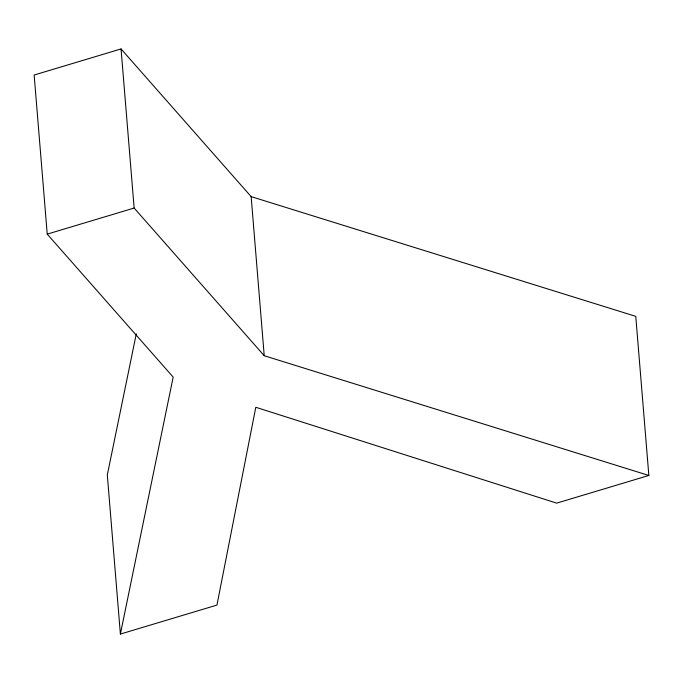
<?xml version="1.0" encoding="UTF-8"?>
<svg xmlns="http://www.w3.org/2000/svg" width="683" height="683" viewBox="0 0 683 683"><rect width="100%" height="100%" fill="white"/><g stroke="black" fill="none" stroke-linecap="round" stroke-linejoin="round"><path stroke-width="1.02" d="M136.276 333.936L107.308 474.958L120.387 634.063L216.946 605.087L255.801 407.273L556.679 503.132L648.85 475.47L635.771 316.357L251.148 196.619L121.053 48.937L34.15 75.019L47.229 234.124L173.175 377.101L120.387 634.063M47.229 234.124L134.141 208.042L264.227 355.723L648.85 475.47M251.148 196.619L264.227 355.723M121.053 48.937L134.141 208.042"/></g></svg>
